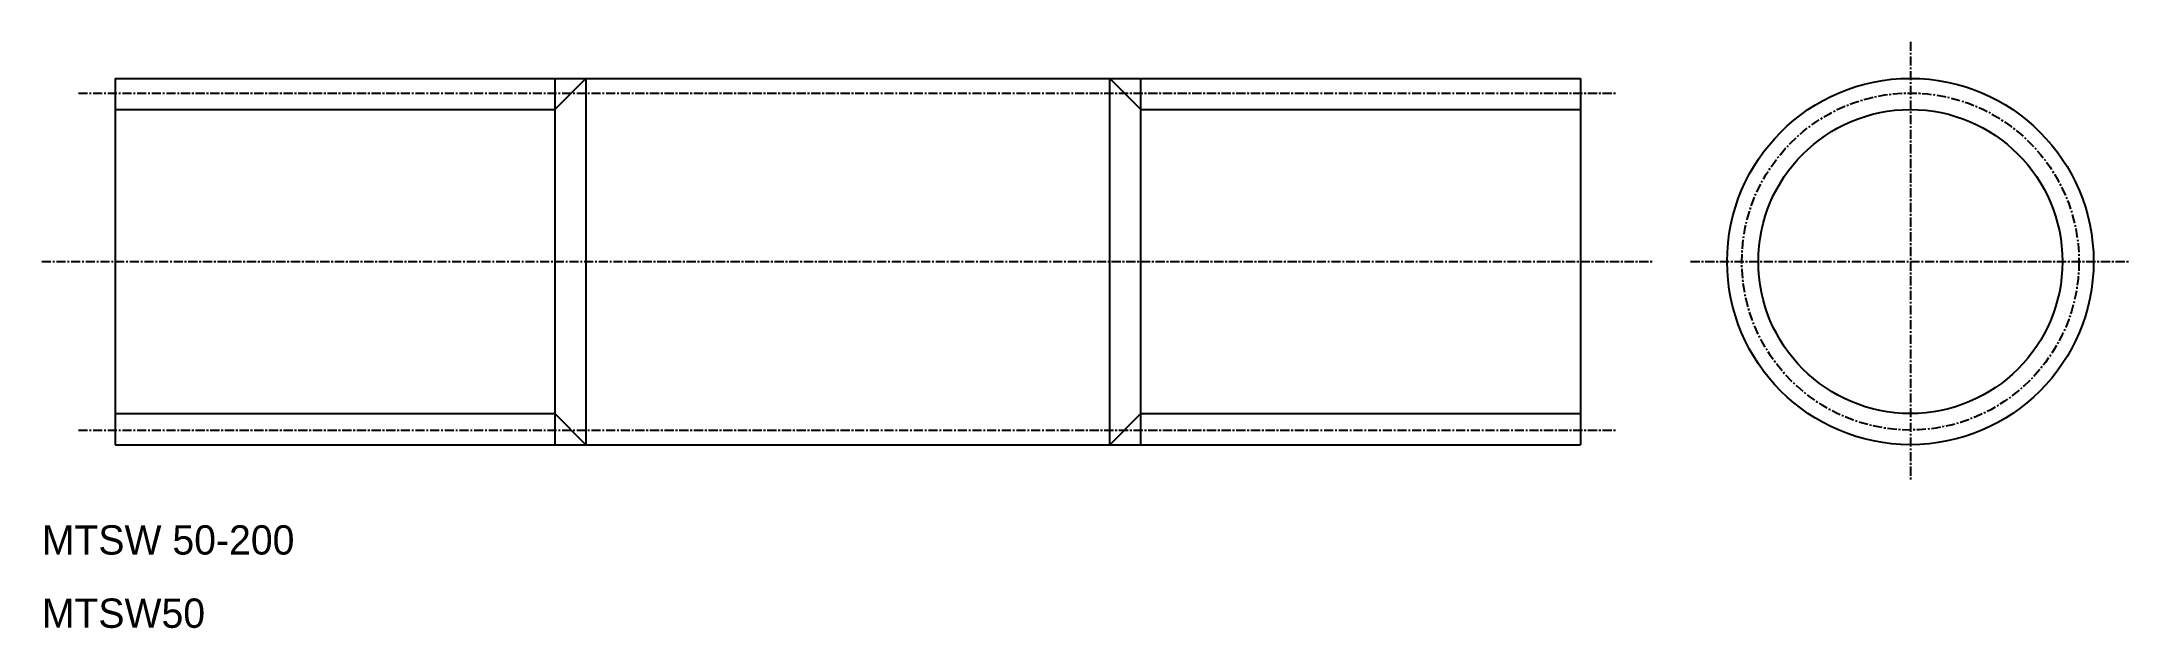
# Model space of a CAD drawing. Extents: x 10 to 295, y 10 to 90.
import ezdxf

# ---------------------------------------------------------------- set-up
doc = ezdxf.new("R2010")
doc.units = 0
doc.linetypes.add('CENTER', pattern=[2, 1.25, -0.25, 0.25, -0.25])
doc.layers.get('0').update_dxf_attribs({"linetype": 'CONTINUOUS'})
doc.layers.add('CENTER', color=1, linetype='CENTER')

msp = doc.modelspace()

# ---------------------------------------------------------------- linework, layer by layer
at = {"color": 7, "linetype": 'CONTINUOUS'}
for p, q in [((19.9999, 85), (219.9999, 85)), ((19.9999, 85), (19.9999, 35)), ((84.2499, 85), (84.2499, 35)), ((155.7499, 35), (155.7499, 85)), ((219.9999, 85), (219.9999, 35)), ((19.9999, 72.5), (19.9999, 72.5001)), ((19.9999, 60), (20, 60)), ((19.9999, 35), (219.9999, 35))]:
    msp.add_line(p, q, dxfattribs=at)
at = {"color": 3, "linetype": 'CONTINUOUS'}
for p, q in [((79.9999, 80.75), (84.2499, 85)), ((79.9999, 85), (79.9999, 35)), ((155.7499, 85), (159.9999, 80.75)), ((159.9999, 35), (159.9999, 85)), ((19.9999, 80.75), (79.9999, 80.75)), ((159.9999, 80.75), (219.9999, 80.75)), ((19.9999, 39.25), (79.9999, 39.25)), ((79.9999, 39.25), (84.2499, 35)), ((155.7499, 35), (159.9999, 39.25)), ((159.9999, 39.25), (219.9999, 39.25))]:
    msp.add_line(p, q, dxfattribs=at)
at = {"color": 7, "linetype": 'CONTINUOUS'}
msp.add_circle((264.9999, 60), 25, dxfattribs=at)
at = {"color": 3, "linetype": 'CONTINUOUS'}
msp.add_circle((264.9999, 60), 20.75, dxfattribs=at)
at = {"layer": 'CENTER', "color": 1, "linetype": 'CENTER'}
for p, q in [((264.9999, 90), (264.9999, 30)), ((14.9999, 83), (224.9999, 83)), ((9.9999, 60), (229.9999, 60)), ((234.9999, 60), (294.9999, 60)), ((14.9999, 37), (224.9999, 37))]:
    msp.add_line(p, q, dxfattribs=at)
msp.add_circle((264.9999, 60), 23, dxfattribs=at)

# ---------------------------------------------------------------- texts
at = {"color": 7, "linetype": 'CONTINUOUS'}
for s, p in [('MTSW 50-200', (10, 20)), ('MTSW50', (10, 10))]:
    msp.add_text(s, height=4, dxfattribs=at).set_placement(p)

doc.saveas('drawing.dxf')
